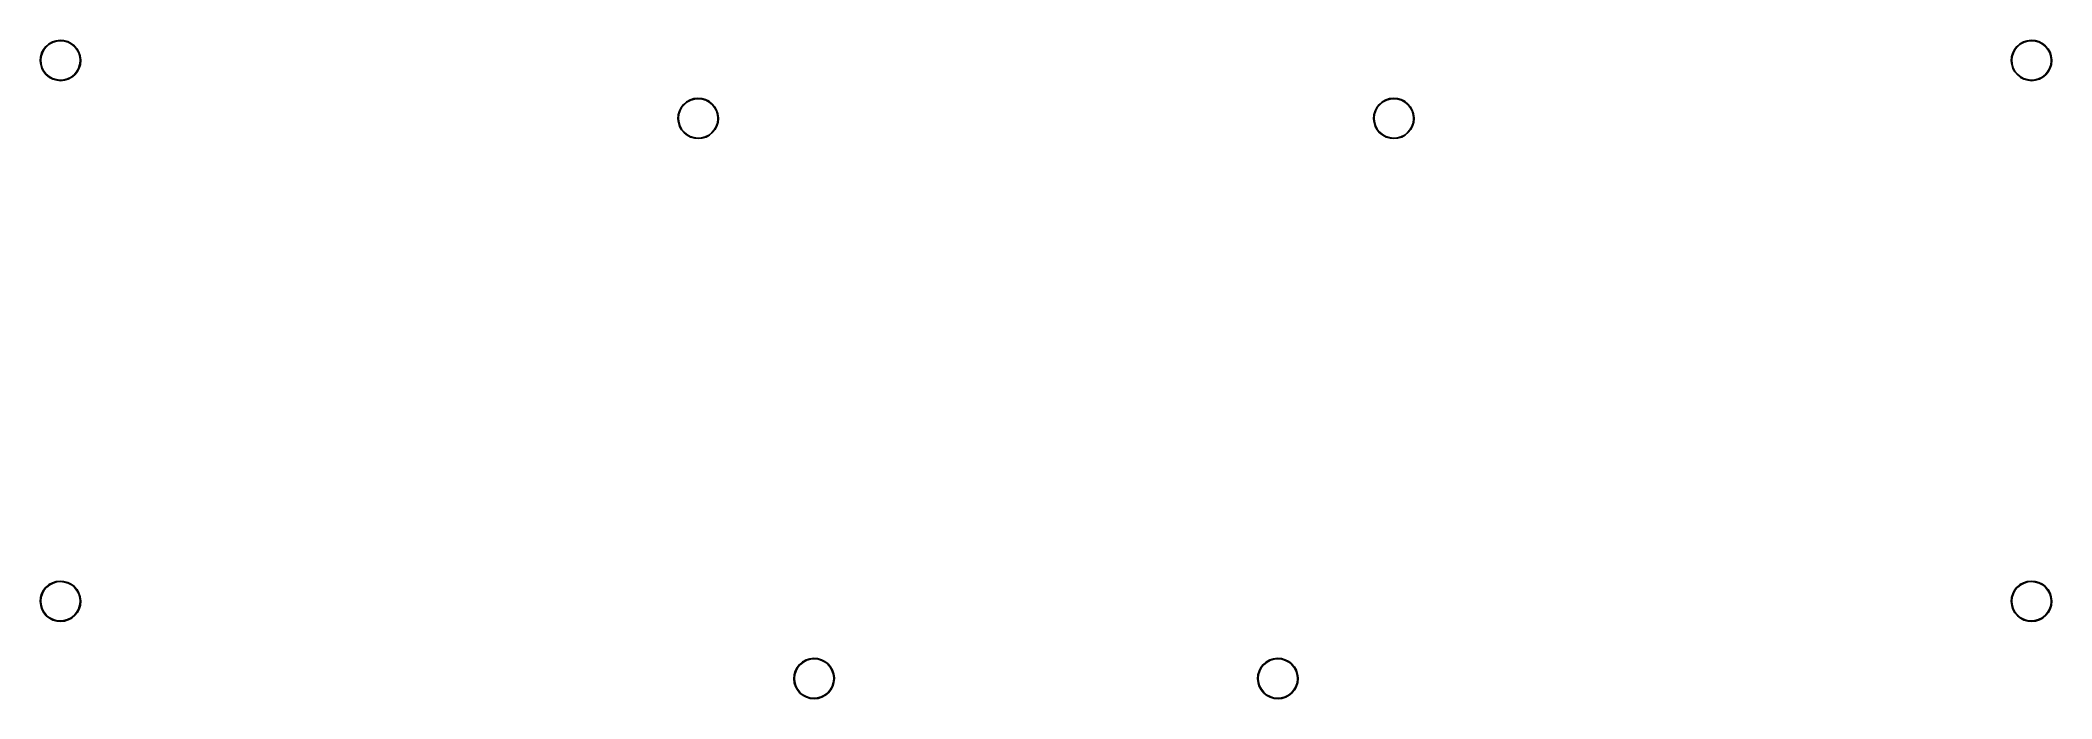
# Model space of a CAD drawing. Extents: x 86 to 333, y -124 to -43.
import ezdxf

# ---------------------------------------------------------------- set-up
doc = ezdxf.new("R2010")
doc.units = 0
doc.header["$MEASUREMENT"] = 0
doc.layers.add('BLACK', color=7, linetype='CONTINUOUS')

msp = doc.modelspace()

# ---------------------------------------------------------------- linework, layer by layer
at = {"layer": 'BLACK', "linetype": 'CONTINUOUS'}
for p, q in [((85.6522, -44.7934), (85.7865, -44.3253)), ((85.8773, -44.2884), (85.7342, -44.7396)), ((85.7865, -44.3253), (86.009, -43.8922)), ((86.1054, -43.8737), (85.8773, -44.2884)), ((86.009, -43.8922), (86.3115, -43.5106)), ((86.4096, -43.5112), (86.1054, -43.8737)), ((86.3115, -43.5106), (86.6823, -43.195)), ((86.7784, -43.2146), (86.4096, -43.5112)), ((86.6823, -43.195), (87.1074, -42.9574)), ((87.1978, -42.9953), (86.7784, -43.2146)), ((87.1074, -42.9574), (87.5705, -42.807)), ((87.6518, -42.8617), (87.1978, -42.9953)), ((87.5705, -42.807), (88.054, -42.7493)), ((88.1232, -42.8188), (87.6518, -42.8617)), ((88.054, -42.7493), (88.5395, -42.7867)), ((88.5939, -42.8683), (88.1232, -42.8188)), ((88.5395, -42.7867), (89.0085, -42.9176)), ((89.046, -43.0082), (88.5939, -42.8683)), ((89.0085, -42.9176), (89.4431, -43.1372)), ((89.4623, -43.2333), (89.046, -43.0082)), ((89.4431, -43.1372), (89.8269, -43.4369)), ((89.827, -43.535), (89.4623, -43.2333)), ((89.8269, -43.4369), (90.145, -43.8056)), ((90.1261, -43.9018), (89.827, -43.535)), ((90.3483, -44.3197), (90.1261, -43.9018)), ((90.145, -43.8056), (90.3855, -44.2289)), ((90.4851, -44.7727), (90.3483, -44.3197)), ((90.3855, -44.2289), (90.5392, -44.691)), ((328.54, -44.7934), (328.674, -44.3253)), ((328.765, -44.2884), (328.622, -44.7396)), ((328.674, -44.3253), (328.897, -43.8922)), ((328.993, -43.8737), (328.765, -44.2884)), ((328.897, -43.8922), (329.199, -43.5106)), ((329.297, -43.5112), (328.993, -43.8737)), ((329.199, -43.5106), (329.57, -43.195)), ((329.666, -43.2146), (329.297, -43.5112)), ((329.57, -43.195), (329.995, -42.9574)), ((330.085, -42.9953), (329.666, -43.2146)), ((329.995, -42.9574), (330.458, -42.807)), ((330.539, -42.8617), (330.085, -42.9953)), ((330.458, -42.807), (330.941, -42.7493)), ((331.011, -42.8188), (330.539, -42.8617)), ((330.941, -42.7493), (331.427, -42.7867)), ((331.481, -42.8683), (331.011, -42.8188)), ((331.427, -42.7867), (331.896, -42.9176)), ((331.933, -43.0082), (331.481, -42.8683)), ((331.896, -42.9176), (332.331, -43.1372)), ((332.35, -43.2333), (331.933, -43.0082)), ((332.331, -43.1372), (332.714, -43.4369)), ((332.714, -43.535), (332.35, -43.2333)), ((332.714, -43.4369), (333.033, -43.8056)), ((333.014, -43.9018), (332.714, -43.535)), ((333.236, -44.3197), (333.014, -43.9018)), ((333.033, -43.8056), (333.273, -44.2289)), ((333.373, -44.7727), (333.236, -44.3197)), ((333.273, -44.2289), (333.427, -44.691)), ((85.6115, -45.2786), (85.6522, -44.7934)), ((85.6658, -45.7625), (85.6115, -45.2786)), ((85.813, -46.2266), (85.6658, -45.7625)), ((85.7342, -44.7396), (85.6815, -45.2099)), ((85.6815, -45.2099), (85.7211, -45.6815)), ((85.7211, -45.6815), (85.8515, -46.1365)), ((86.0476, -46.6533), (85.813, -46.2266)), ((85.8515, -46.1365), (86.0679, -46.5574)), ((86.3606, -47.0264), (86.0476, -46.6533)), ((86.0679, -46.5574), (86.3619, -46.9283)), ((86.7401, -47.3315), (86.3606, -47.0264)), ((86.3619, -46.9283), (86.7223, -47.235)), ((89.4056, -47.2912), (89.7786, -46.9999)), ((89.8766, -47.0018), (89.5014, -47.3122)), ((89.7786, -46.9999), (90.0878, -46.6416)), ((90.1844, -46.6245), (89.8766, -47.0018)), ((90.0878, -46.6416), (90.3216, -46.2301)), ((90.413, -46.1945), (90.1844, -46.6245)), ((90.3216, -46.2301), (90.471, -45.781)), ((90.5537, -45.7284), (90.413, -46.1945)), ((90.471, -45.781), (90.5303, -45.3115)), ((90.5312, -45.2437), (90.4851, -44.7727)), ((90.5303, -45.3115), (90.5312, -45.2437)), ((90.5392, -44.691), (90.6003, -45.1741)), ((90.6012, -45.2437), (90.5537, -45.7284)), ((90.6003, -45.1741), (90.6012, -45.2437)), ((328.499, -45.2786), (328.54, -44.7934)), ((328.553, -45.7625), (328.499, -45.2786)), ((328.701, -46.2266), (328.553, -45.7625)), ((328.622, -44.7396), (328.569, -45.2099)), ((328.569, -45.2099), (328.609, -45.6815)), ((328.609, -45.6815), (328.739, -46.1365)), ((328.935, -46.6533), (328.701, -46.2266)), ((328.739, -46.1365), (328.955, -46.5574)), ((329.248, -47.0264), (328.935, -46.6533)), ((328.955, -46.5574), (329.249, -46.9283)), ((329.628, -47.3315), (329.248, -47.0264)), ((329.249, -46.9283), (329.61, -47.235)), ((332.293, -47.2912), (332.666, -46.9999)), ((332.764, -47.0018), (332.389, -47.3122)), ((332.666, -46.9999), (332.975, -46.6416)), ((333.072, -46.6245), (332.764, -47.0018)), ((332.975, -46.6416), (333.209, -46.2301)), ((333.3, -46.1945), (333.072, -46.6245)), ((333.209, -46.2301), (333.358, -45.781)), ((333.441, -45.7284), (333.3, -46.1945)), ((333.358, -45.781), (333.418, -45.3115)), ((333.419, -45.2437), (333.373, -44.7727)), ((333.418, -45.3115), (333.419, -45.2437)), ((333.427, -44.691), (333.488, -45.1741)), ((333.489, -45.2437), (333.441, -45.7284)), ((333.488, -45.1741), (333.489, -45.2437)), ((86.7223, -47.235), (87.1354, -47.4659)), ((87.1716, -47.5571), (86.7401, -47.3315)), ((87.1354, -47.4659), (87.5855, -47.6122)), ((87.6387, -47.6946), (87.1716, -47.5571)), ((87.5855, -47.6122), (88.0555, -47.6682)), ((88.1237, -47.7387), (87.6387, -47.6946)), ((88.0555, -47.6682), (88.5273, -47.6319)), ((88.6079, -47.6878), (88.1237, -47.7387)), ((88.5273, -47.6319), (88.9832, -47.5046)), ((89.0731, -47.5438), (88.6079, -47.6878)), ((88.9832, -47.5046), (89.4056, -47.2912)), ((89.5014, -47.3122), (89.0731, -47.5438)), ((329.61, -47.235), (330.023, -47.4659)), ((330.059, -47.5571), (329.628, -47.3315)), ((330.023, -47.4659), (330.473, -47.6122)), ((330.526, -47.6946), (330.059, -47.5571)), ((330.473, -47.6122), (330.943, -47.6682)), ((331.011, -47.7387), (330.526, -47.6946)), ((330.943, -47.6682), (331.415, -47.6319)), ((331.495, -47.6878), (331.011, -47.7387)), ((331.415, -47.6319), (331.871, -47.5046)), ((331.961, -47.5438), (331.495, -47.6878)), ((331.871, -47.5046), (332.293, -47.2912)), ((332.389, -47.3122), (331.961, -47.5438)), ((164.193, -52.4223), (164.233, -51.9371)), ((164.233, -51.9371), (164.368, -51.469)), ((164.315, -51.8833), (164.263, -52.3536)), ((164.459, -51.4322), (164.315, -51.8833)), ((164.368, -51.469), (164.59, -51.0359)), ((164.687, -51.0175), (164.459, -51.4322)), ((164.59, -51.0359), (164.893, -50.6543)), ((164.991, -50.6549), (164.687, -51.0175)), ((164.893, -50.6543), (165.264, -50.3387)), ((165.36, -50.3583), (164.991, -50.6549)), ((165.264, -50.3387), (165.689, -50.1012)), ((165.779, -50.1391), (165.36, -50.3583)), ((165.689, -50.1012), (166.152, -49.9507)), ((166.233, -50.0055), (165.779, -50.1391)), ((166.152, -49.9507), (166.635, -49.893)), ((166.704, -49.9626), (166.233, -50.0055)), ((166.635, -49.893), (167.121, -49.9304)), ((167.175, -50.012), (166.704, -49.9626)), ((167.121, -49.9304), (167.59, -50.0614)), ((167.627, -50.152), (167.175, -50.012)), ((167.59, -50.0614), (168.024, -50.2809)), ((168.044, -50.3771), (167.627, -50.152)), ((168.024, -50.2809), (168.408, -50.5807)), ((168.408, -50.6788), (168.044, -50.3771)), ((168.408, -50.5807), (168.726, -50.9493)), ((168.707, -51.0455), (168.408, -50.6788)), ((168.93, -51.4634), (168.707, -51.0455)), ((168.726, -50.9493), (168.967, -51.3727)), ((169.066, -51.9165), (168.93, -51.4634)), ((168.967, -51.3727), (169.12, -51.8347)), ((169.112, -52.3875), (169.066, -51.9165)), ((169.12, -51.8347), (169.182, -52.3178)), ((249.918, -52.4223), (249.958, -51.9371)), ((249.958, -51.9371), (250.093, -51.469)), ((250.04, -51.8833), (249.988, -52.3536)), ((250.184, -51.4322), (250.04, -51.8833)), ((250.093, -51.469), (250.315, -51.0359)), ((250.412, -51.0175), (250.184, -51.4322)), ((250.315, -51.0359), (250.618, -50.6543)), ((250.716, -50.6549), (250.412, -51.0175)), ((250.618, -50.6543), (250.989, -50.3387)), ((251.085, -50.3583), (250.716, -50.6549)), ((250.989, -50.3387), (251.414, -50.1012)), ((251.504, -50.1391), (251.085, -50.3583)), ((251.414, -50.1012), (251.877, -49.9507)), ((251.958, -50.0055), (251.504, -50.1391)), ((251.877, -49.9507), (252.36, -49.893)), ((252.429, -49.9626), (251.958, -50.0055)), ((252.36, -49.893), (252.846, -49.9304)), ((252.9, -50.012), (252.429, -49.9626)), ((252.846, -49.9304), (253.315, -50.0614)), ((253.352, -50.152), (252.9, -50.012)), ((253.315, -50.0614), (253.749, -50.2809)), ((253.769, -50.3771), (253.352, -50.152)), ((253.749, -50.2809), (254.133, -50.5807)), ((254.133, -50.6788), (253.769, -50.3771)), ((254.133, -50.5807), (254.451, -50.9493)), ((254.432, -51.0455), (254.133, -50.6788)), ((254.655, -51.4634), (254.432, -51.0455)), ((254.451, -50.9493), (254.692, -51.3727)), ((254.791, -51.9165), (254.655, -51.4634)), ((254.692, -51.3727), (254.845, -51.8347)), ((254.837, -52.3875), (254.791, -51.9165)), ((254.845, -51.8347), (254.907, -52.3178)), ((164.247, -52.9062), (164.193, -52.4223)), ((164.394, -53.3704), (164.247, -52.9062)), ((164.263, -52.3536), (164.302, -52.8253)), ((164.302, -52.8253), (164.433, -53.2802)), ((164.629, -53.7971), (164.394, -53.3704)), ((164.433, -53.2802), (164.649, -53.7011)), ((164.942, -54.1701), (164.629, -53.7971)), ((164.649, -53.7011), (164.943, -54.072)), ((165.321, -54.4752), (164.942, -54.1701)), ((164.943, -54.072), (165.304, -54.3788)), ((165.304, -54.3788), (165.717, -54.6097)), ((165.753, -54.7008), (165.321, -54.4752)), ((167.564, -54.6484), (167.987, -54.435)), ((168.083, -54.4559), (167.654, -54.6875)), ((167.987, -54.435), (168.36, -54.1436)), ((168.458, -54.1456), (168.083, -54.4559)), ((168.36, -54.1436), (168.669, -53.7853)), ((168.766, -53.7682), (168.458, -54.1456)), ((168.669, -53.7853), (168.903, -53.3738)), ((168.994, -53.3383), (168.766, -53.7682)), ((168.903, -53.3738), (169.052, -52.9248)), ((169.135, -52.8721), (168.994, -53.3383)), ((169.052, -52.9248), (169.112, -52.4552)), ((169.112, -52.4552), (169.112, -52.3875)), ((169.183, -52.3875), (169.135, -52.8721)), ((169.182, -52.3178), (169.183, -52.3875)), ((249.972, -52.9062), (249.918, -52.4223)), ((250.119, -53.3704), (249.972, -52.9062)), ((249.988, -52.3536), (250.027, -52.8253)), ((250.027, -52.8253), (250.158, -53.2802)), ((250.354, -53.7971), (250.119, -53.3704)), ((250.158, -53.2802), (250.374, -53.7011)), ((250.667, -54.1701), (250.354, -53.7971)), ((250.374, -53.7011), (250.668, -54.072)), ((251.046, -54.4752), (250.667, -54.1701)), ((250.668, -54.072), (251.029, -54.3788)), ((251.029, -54.3788), (251.442, -54.6097)), ((251.478, -54.7008), (251.046, -54.4752)), ((253.289, -54.6484), (253.712, -54.435)), ((253.808, -54.4559), (253.379, -54.6875)), ((253.712, -54.435), (254.085, -54.1436)), ((254.183, -54.1456), (253.808, -54.4559)), ((254.085, -54.1436), (254.394, -53.7853)), ((254.491, -53.7682), (254.183, -54.1456)), ((254.394, -53.7853), (254.628, -53.3738)), ((254.719, -53.3383), (254.491, -53.7682)), ((254.628, -53.3738), (254.777, -52.9248)), ((254.86, -52.8721), (254.719, -53.3383)), ((254.777, -52.9248), (254.837, -52.4552)), ((254.837, -52.4552), (254.837, -52.3875)), ((254.907, -52.3875), (254.86, -52.8721)), ((254.907, -52.3178), (254.907, -52.3875)), ((165.717, -54.6097), (166.167, -54.7559)), ((166.22, -54.8383), (165.753, -54.7008)), ((166.167, -54.7559), (166.637, -54.812)), ((166.705, -54.8824), (166.22, -54.8383)), ((166.637, -54.812), (167.109, -54.7757)), ((167.189, -54.8315), (166.705, -54.8824)), ((167.109, -54.7757), (167.564, -54.6484)), ((167.654, -54.6875), (167.189, -54.8315)), ((251.442, -54.6097), (251.892, -54.7559)), ((251.945, -54.8383), (251.478, -54.7008)), ((251.892, -54.7559), (252.362, -54.812)), ((252.43, -54.8824), (251.945, -54.8383)), ((252.362, -54.812), (252.834, -54.7757)), ((252.914, -54.8315), (252.43, -54.8824)), ((252.834, -54.7757), (253.289, -54.6484)), ((253.379, -54.6875), (252.914, -54.8315)), ((85.6115, -111.954), (85.6522, -111.468)), ((85.6522, -111.468), (85.7865, -111)), ((85.7342, -111.415), (85.6815, -111.885)), ((85.8773, -110.963), (85.7342, -111.415)), ((85.7865, -111), (86.009, -110.567)), ((86.1054, -110.549), (85.8773, -110.963)), ((86.009, -110.567), (86.3115, -110.186)), ((86.4096, -110.186), (86.1054, -110.549)), ((86.3115, -110.186), (86.6823, -109.87)), ((86.7784, -109.89), (86.4096, -110.186)), ((86.6823, -109.87), (87.1074, -109.632)), ((87.1978, -109.67), (86.7784, -109.89)), ((87.1074, -109.632), (87.5705, -109.482)), ((87.6518, -109.537), (87.1978, -109.67)), ((87.5705, -109.482), (88.054, -109.424)), ((88.1232, -109.494), (87.6518, -109.537)), ((88.054, -109.424), (88.5395, -109.462)), ((88.5939, -109.543), (88.1232, -109.494)), ((88.5395, -109.462), (89.0085, -109.593)), ((89.046, -109.683), (88.5939, -109.543)), ((89.0085, -109.593), (89.4431, -109.812)), ((89.4623, -109.908), (89.046, -109.683)), ((89.4431, -109.812), (89.8269, -110.112)), ((89.827, -110.21), (89.4623, -109.908)), ((89.8269, -110.112), (90.145, -110.481)), ((90.1261, -110.577), (89.827, -110.21)), ((90.3483, -110.995), (90.1261, -110.577)), ((90.145, -110.481), (90.3855, -110.904)), ((90.4851, -111.448), (90.3483, -110.995)), ((90.3855, -110.904), (90.5392, -111.366)), ((90.5312, -111.919), (90.4851, -111.448)), ((90.5392, -111.366), (90.6003, -111.849)), ((328.499, -111.954), (328.54, -111.468)), ((328.54, -111.468), (328.674, -111)), ((328.622, -111.415), (328.569, -111.885)), ((328.765, -110.963), (328.622, -111.415)), ((328.674, -111), (328.897, -110.567)), ((328.993, -110.549), (328.765, -110.963)), ((328.897, -110.567), (329.199, -110.186)), ((329.297, -110.186), (328.993, -110.549)), ((329.199, -110.186), (329.57, -109.87)), ((329.666, -109.89), (329.297, -110.186)), ((329.57, -109.87), (329.995, -109.632)), ((330.085, -109.67), (329.666, -109.89)), ((329.995, -109.632), (330.458, -109.482)), ((330.539, -109.537), (330.085, -109.67)), ((330.458, -109.482), (330.941, -109.424)), ((331.011, -109.494), (330.539, -109.537)), ((330.941, -109.424), (331.427, -109.462)), ((331.481, -109.543), (331.011, -109.494)), ((331.427, -109.462), (331.896, -109.593)), ((331.933, -109.683), (331.481, -109.543)), ((331.896, -109.593), (332.331, -109.812)), ((332.35, -109.908), (331.933, -109.683)), ((332.331, -109.812), (332.714, -110.112)), ((332.714, -110.21), (332.35, -109.908)), ((332.714, -110.112), (333.033, -110.481)), ((333.014, -110.577), (332.714, -110.21)), ((333.236, -110.995), (333.014, -110.577)), ((333.033, -110.481), (333.273, -110.904)), ((333.373, -111.448), (333.236, -110.995)), ((333.273, -110.904), (333.427, -111.366)), ((333.419, -111.919), (333.373, -111.448)), ((333.427, -111.366), (333.488, -111.849)), ((85.6658, -112.437), (85.6115, -111.954)), ((85.813, -112.902), (85.6658, -112.437)), ((85.6815, -111.885), (85.7211, -112.357)), ((85.7211, -112.357), (85.8515, -112.811)), ((86.0476, -113.328), (85.813, -112.902)), ((85.8515, -112.811), (86.0679, -113.232)), ((86.3606, -113.701), (86.0476, -113.328)), ((86.0679, -113.232), (86.3619, -113.603)), ((86.7401, -114.006), (86.3606, -113.701)), ((86.3619, -113.603), (86.7223, -113.91)), ((86.7223, -113.91), (87.1354, -114.141)), ((87.1716, -114.232), (86.7401, -114.006)), ((88.9832, -114.18), (89.4056, -113.966)), ((89.5014, -113.987), (89.0731, -114.219)), ((89.4056, -113.966), (89.7786, -113.675)), ((89.8766, -113.677), (89.5014, -113.987)), ((89.7786, -113.675), (90.0878, -113.317)), ((90.1844, -113.299), (89.8766, -113.677)), ((90.0878, -113.317), (90.3216, -112.905)), ((90.413, -112.87), (90.1844, -113.299)), ((90.3216, -112.905), (90.471, -112.456)), ((90.5537, -112.403), (90.413, -112.87)), ((90.471, -112.456), (90.5303, -111.986)), ((90.5303, -111.986), (90.5312, -111.919)), ((90.6012, -111.919), (90.5537, -112.403)), ((90.6003, -111.849), (90.6012, -111.919)), ((328.553, -112.437), (328.499, -111.954)), ((328.701, -112.902), (328.553, -112.437)), ((328.569, -111.885), (328.609, -112.357)), ((328.609, -112.357), (328.739, -112.811)), ((328.935, -113.328), (328.701, -112.902)), ((328.739, -112.811), (328.955, -113.232)), ((329.248, -113.701), (328.935, -113.328)), ((328.955, -113.232), (329.249, -113.603)), ((329.628, -114.006), (329.248, -113.701)), ((329.249, -113.603), (329.61, -113.91)), ((329.61, -113.91), (330.023, -114.141)), ((330.059, -114.232), (329.628, -114.006)), ((331.871, -114.18), (332.293, -113.966)), ((332.389, -113.987), (331.961, -114.219)), ((332.293, -113.966), (332.666, -113.675)), ((332.764, -113.677), (332.389, -113.987)), ((332.666, -113.675), (332.975, -113.317)), ((333.072, -113.299), (332.764, -113.677)), ((332.975, -113.317), (333.209, -112.905)), ((333.3, -112.87), (333.072, -113.299)), ((333.209, -112.905), (333.358, -112.456)), ((333.441, -112.403), (333.3, -112.87)), ((333.358, -112.456), (333.418, -111.986)), ((333.418, -111.986), (333.419, -111.919)), ((333.489, -111.919), (333.441, -112.403)), ((333.488, -111.849), (333.489, -111.919)), ((87.1354, -114.141), (87.5855, -114.287)), ((87.6387, -114.37), (87.1716, -114.232)), ((87.5855, -114.287), (88.0555, -114.343)), ((88.1237, -114.414), (87.6387, -114.37)), ((88.0555, -114.343), (88.5273, -114.307)), ((88.6079, -114.363), (88.1237, -114.414)), ((88.5273, -114.307), (88.9832, -114.18)), ((89.0731, -114.219), (88.6079, -114.363)), ((330.023, -114.141), (330.473, -114.287)), ((330.526, -114.37), (330.059, -114.232)), ((330.473, -114.287), (330.943, -114.343)), ((331.011, -114.414), (330.526, -114.37)), ((330.943, -114.343), (331.415, -114.307)), ((331.495, -114.363), (331.011, -114.414)), ((331.415, -114.307), (331.871, -114.18)), ((331.961, -114.219), (331.495, -114.363)), ((180.439, -119.007), (180.923, -118.949)), ((180.923, -118.949), (181.408, -118.987)), ((237.589, -119.007), (238.073, -118.949)), ((238.073, -118.949), (238.558, -118.987)), ((178.48, -121.479), (178.521, -120.993)), ((178.521, -120.993), (178.655, -120.525)), ((178.603, -120.94), (178.55, -121.41)), ((178.55, -121.41), (178.59, -121.882)), ((178.746, -120.488), (178.603, -120.94)), ((178.655, -120.525), (178.878, -120.092)), ((178.974, -120.074), (178.746, -120.488)), ((178.878, -120.092), (179.18, -119.711)), ((179.278, -119.711), (178.974, -120.074)), ((179.18, -119.711), (179.551, -119.395)), ((179.647, -119.415), (179.278, -119.711)), ((179.551, -119.395), (179.976, -119.157)), ((180.067, -119.195), (179.647, -119.415)), ((179.976, -119.157), (180.439, -119.007)), ((180.521, -119.062), (180.067, -119.195)), ((180.992, -119.019), (180.521, -119.062)), ((181.463, -119.068), (180.992, -119.019)), ((181.408, -118.987), (181.877, -119.118)), ((181.915, -119.208), (181.463, -119.068)), ((181.877, -119.118), (182.312, -119.337)), ((182.331, -119.433), (181.915, -119.208)), ((182.312, -119.337), (182.696, -119.637)), ((182.696, -119.735), (182.331, -119.433)), ((182.696, -119.637), (183.014, -120.006)), ((182.995, -120.102), (182.696, -119.735)), ((183.217, -120.52), (182.995, -120.102)), ((183.014, -120.006), (183.254, -120.429)), ((183.354, -120.973), (183.217, -120.52)), ((183.254, -120.429), (183.408, -120.891)), ((183.4, -121.444), (183.354, -120.973)), ((183.399, -121.511), (183.4, -121.444)), ((183.408, -120.891), (183.469, -121.374)), ((183.47, -121.444), (183.422, -121.928)), ((183.469, -121.374), (183.47, -121.444)), ((235.63, -121.479), (235.671, -120.993)), ((235.671, -120.993), (235.805, -120.525)), ((235.753, -120.94), (235.7, -121.41)), ((235.7, -121.41), (235.74, -121.882)), ((235.896, -120.488), (235.753, -120.94)), ((235.805, -120.525), (236.028, -120.092)), ((236.124, -120.074), (235.896, -120.488)), ((236.028, -120.092), (236.33, -119.711)), ((236.428, -119.711), (236.124, -120.074)), ((236.33, -119.711), (236.701, -119.395)), ((236.797, -119.415), (236.428, -119.711)), ((236.701, -119.395), (237.126, -119.157)), ((237.217, -119.195), (236.797, -119.415)), ((237.126, -119.157), (237.589, -119.007)), ((237.671, -119.062), (237.217, -119.195)), ((238.142, -119.019), (237.671, -119.062)), ((238.613, -119.068), (238.142, -119.019)), ((238.558, -118.987), (239.027, -119.118)), ((239.065, -119.208), (238.613, -119.068)), ((239.027, -119.118), (239.462, -119.337)), ((239.481, -119.433), (239.065, -119.208)), ((239.462, -119.337), (239.846, -119.637)), ((239.846, -119.735), (239.481, -119.433)), ((239.846, -119.637), (240.164, -120.006)), ((240.145, -120.102), (239.846, -119.735)), ((240.367, -120.52), (240.145, -120.102)), ((240.164, -120.006), (240.404, -120.429)), ((240.504, -120.973), (240.367, -120.52)), ((240.404, -120.429), (240.558, -120.891)), ((240.55, -121.444), (240.504, -120.973)), ((240.549, -121.511), (240.55, -121.444)), ((240.558, -120.891), (240.619, -121.374)), ((240.62, -121.444), (240.572, -121.928)), ((240.619, -121.374), (240.62, -121.444)), ((178.535, -121.962), (178.48, -121.479)), ((178.682, -122.427), (178.535, -121.962)), ((178.59, -121.882), (178.72, -122.336)), ((178.916, -122.853), (178.682, -122.427)), ((178.72, -122.336), (178.937, -122.757)), ((179.229, -123.226), (178.916, -122.853)), ((178.937, -122.757), (179.231, -123.128)), ((179.609, -123.531), (179.229, -123.226)), ((179.231, -123.128), (179.591, -123.435)), ((179.591, -123.435), (180.004, -123.666)), ((180.04, -123.757), (179.609, -123.531)), ((180.004, -123.666), (180.454, -123.812)), ((180.507, -123.895), (180.04, -123.757)), ((180.454, -123.812), (180.924, -123.868)), ((180.992, -123.939), (180.507, -123.895)), ((180.924, -123.868), (181.396, -123.832)), ((181.477, -123.888), (180.992, -123.939)), ((181.396, -123.832), (181.852, -123.705)), ((181.942, -123.744), (181.477, -123.888)), ((181.852, -123.705), (182.274, -123.491)), ((182.37, -123.512), (181.942, -123.744)), ((182.274, -123.491), (182.647, -123.2)), ((182.745, -123.202), (182.37, -123.512)), ((182.647, -123.2), (182.957, -122.842)), ((183.053, -122.824), (182.745, -123.202)), ((182.957, -122.842), (183.19, -122.43)), ((183.282, -122.395), (183.053, -122.824)), ((183.19, -122.43), (183.34, -121.981)), ((183.422, -121.928), (183.282, -122.395)), ((183.34, -121.981), (183.399, -121.511)), ((235.685, -121.962), (235.63, -121.479)), ((235.832, -122.427), (235.685, -121.962)), ((235.74, -121.882), (235.87, -122.336)), ((236.066, -122.853), (235.832, -122.427)), ((235.87, -122.336), (236.087, -122.757)), ((236.379, -123.226), (236.066, -122.853)), ((236.087, -122.757), (236.381, -123.128)), ((236.759, -123.531), (236.379, -123.226)), ((236.381, -123.128), (236.741, -123.435)), ((236.741, -123.435), (237.154, -123.666)), ((237.19, -123.757), (236.759, -123.531)), ((237.154, -123.666), (237.604, -123.812)), ((237.657, -123.895), (237.19, -123.757)), ((237.604, -123.812), (238.074, -123.868)), ((238.142, -123.939), (237.657, -123.895)), ((238.074, -123.868), (238.546, -123.832)), ((238.627, -123.888), (238.142, -123.939)), ((238.546, -123.832), (239.002, -123.705)), ((239.092, -123.744), (238.627, -123.888)), ((239.002, -123.705), (239.424, -123.491)), ((239.52, -123.512), (239.092, -123.744)), ((239.424, -123.491), (239.797, -123.2)), ((239.895, -123.202), (239.52, -123.512)), ((239.797, -123.2), (240.107, -122.842)), ((240.203, -122.824), (239.895, -123.202)), ((240.107, -122.842), (240.34, -122.43)), ((240.432, -122.395), (240.203, -122.824)), ((240.34, -122.43), (240.49, -121.981)), ((240.572, -121.928), (240.432, -122.395)), ((240.49, -121.981), (240.549, -121.511))]:
    msp.add_line(p, q, dxfattribs=at)

doc.saveas('drawing.dxf')
